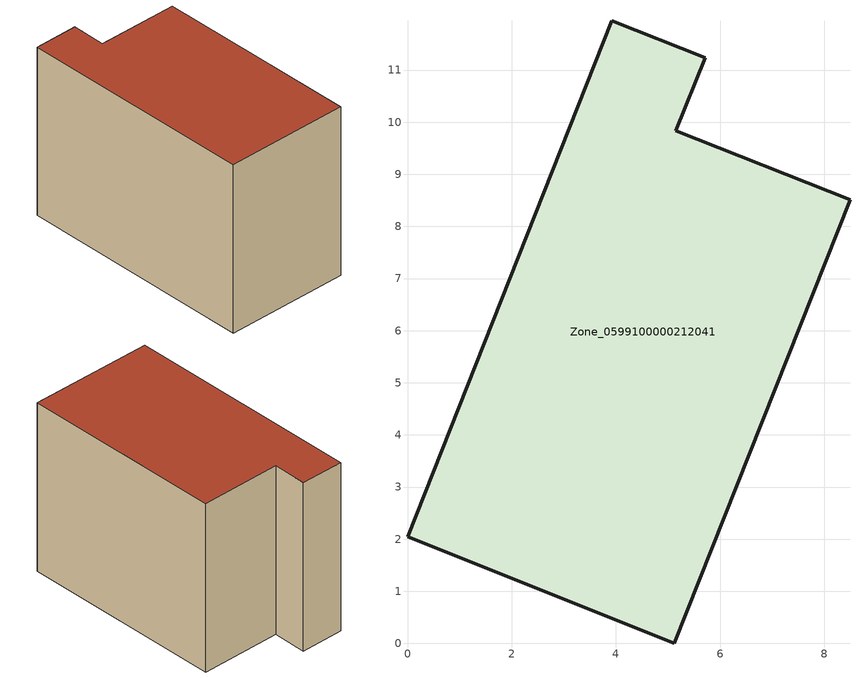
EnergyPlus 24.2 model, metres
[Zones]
Zone_0599100000212041
 floor ground (C_G): 0,2.05 3.92,11.95 5.71,11.24 5.15,9.84 8.49,8.51 5.12,0 z0.39
 wall outside (C_F): 8.49,8.51 5.15,9.84 5.71,11.24 3.92,11.95 0,2.05 5.12,0 8.49,8.51 z0.39:8.06
 roof outside (C_R): 0,2.05 5.12,0 8.49,8.51 5.15,9.84 5.71,11.24 3.92,11.95 z8.06
[BUILDING]
Pand.0599100000212041: North Axis=0; Terrain=City; Loads Convergence Tolerance Value=0.04; Temperature Convergence Tolerance Value=0.4; Solar Distribution=FullExterior; Maximum Number of Warmup Days=25; Minimum Number of Warmup Days=1
[Site:Location]
Rotterdam.The.Hague.AP_ZH_NLD Design_Conditions: Latitude=51.96; Longitude=4.45; Time Zone=1; Elevation=-4.5
[SITE:GROUNDTEMPERATURE:BUILDINGSURFACE]
18, 18, 18, 18, 18, 18, 18, 18, 18, 18, 18, 18
[MATERIAL] Thermal Absorptance=0.9; Solar Absorptance=0.7; Visible Absorptance=0.7
Name | Roughness | Thickness | Conductivity | Density | Specific Heat
G.TI.1975-1991 | MediumSmooth | 0.15 | 0.288461 | 540 | 1210
F.TI.1975-1991 | Rough | 0.3 | 0.230769 | 1920 | 840
R.TI.1975-1991 | MediumRough | 0.2 | 0.153846 | 1500 | 1000
[CONSTRUCTION]
C_G: G.TI.1975-1991
C_F: F.TI.1975-1991
C_R: R.TI.1975-1991
[ZONE]
Zone_0599100000212041: Type=1; Multiplier=1; Ceiling Height=Autocalculate; Volume=Autocalculate; Floor Area=autocalculate; Part of Total Floor Area=Yes
[ZONEINFILTRATION:DESIGNFLOWRATE]
Infil_Zone_0599100000212041: Zone or ZoneList or Space or SpaceList=Zone_0599100000212041; Schedule=AlwaysOn; Design Flow Rate Calculation Method=Flow/Area; Flow Rate per Floor Area=0.003; Constant Term Coefficient=1; Temperature Term Coefficient=0; Velocity Term Coefficient=0; Velocity Squared Term Coefficient=0
[HVACTEMPLATE:ZONE:IDEALLOADSAIRSYSTEM]
Zone_0599100000212041: Maximum Heating Supply Air Temperature=50; Minimum Cooling Supply Air Temperature=13; Maximum Heating Supply Air Humidity Ratio=0.0156; Minimum Cooling Supply Air Humidity Ratio=0.0077; Heating Limit=NoLimit; Cooling Limit=NoLimit; Dehumidification Control Type=ConstantSensibleHeatRatio; Cooling Sensible Heat Ratio=0.7; Dehumidification Setpoint=60; Humidification Control Type=None; Humidification Setpoint=30; Outdoor Air Method=None; Outdoor Air Flow Rate per Person=0.00944; Outdoor Air Flow Rate per Zone Floor Area=0; Outdoor Air Flow Rate per Zone=0; Demand Controlled Ventilation Type=None; Outdoor Air Economizer Type=NoEconomizer; Heat Recovery Type=None; Sensible Heat Recovery Effectiveness=0.7; Latent Heat Recovery Effectiveness=0.65
[ZONECONTROL:THERMOSTAT]
ThermostatControl_Zone_0599100000212041: Zone or ZoneList=Zone_0599100000212041; Control Type Schedule=DualSetpointControlType; Control 1=Thermostat_Zone_0599100000212041; Temperature Difference Between Cutout And Setpoint=0
[THERMOSTATSETPOINT:DUALSETPOINT]
Thermostat_Zone_0599100000212041: Heating Setpoint Temperature Schedule=HeatingSetpoint_Zone_0599100000212041; Cooling Setpoint Temperature Schedule=CoolingSetpoint_Zone_0599100000212041
[SCHEDULE:COMPACT]
HeatingSetpoint_Zone_0599100000212041: Through: 12/31, For: AllDays, Until: 24:00, 21
CoolingSetpoint_Zone_0599100000212041: Through: 12/31, For: AllDays, Until: 24:00, 24
DualSetpointControlType: Through: 12/31, For: AllDays, Until: 24:00, 4
AlwaysOn: Through: 12/31, For: AllDays, Until: 24:00, 1
